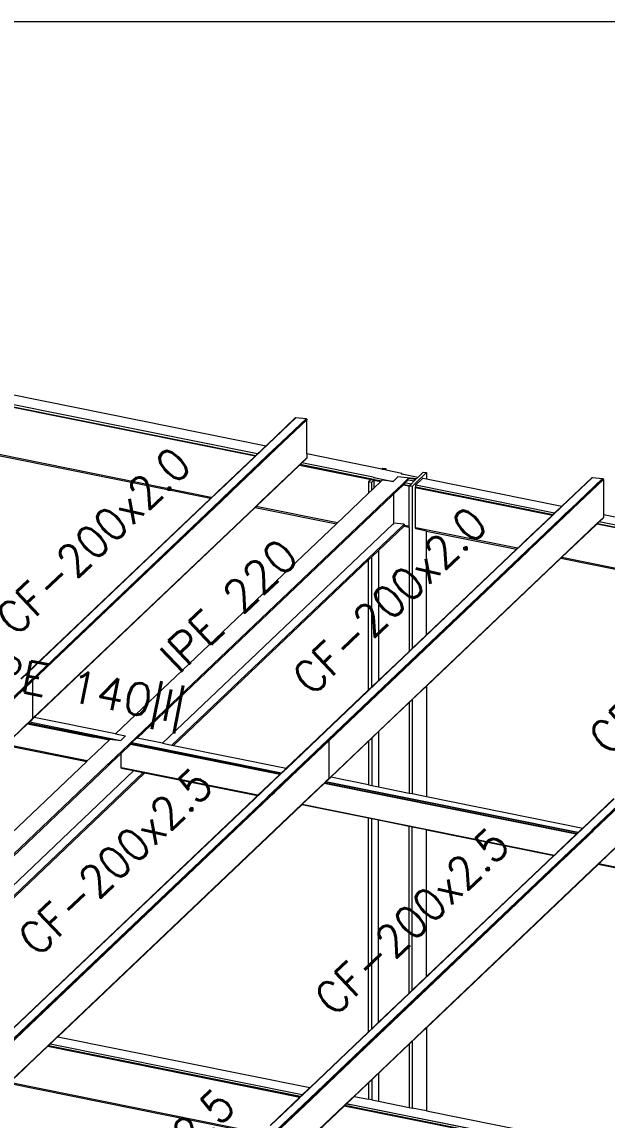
# Model space of a CAD drawing. Header units: millimetres. Extents: x 0 to 42, y 0 to 29.7.
# Drawn here: x 29.56 to 32.36, y 21.44 to 26.7 of the extents above; entities that cross this region are included whole.
import ezdxf
from ezdxf.enums import TextEntityAlignment as Align

# ---------------------------------------------------------------- set-up
doc = ezdxf.new("R2010")
doc.units = ezdxf.units.MM
for name, color, linetype, lineweight in [('BARRAS_DE_ACERO', 7, 'Continuous', 9), ('RECUAD_MARCO', 1, 'Continuous', 20), ('REFERENCIA_DE_LAS_BARRAS', 2, 'Continuous', 9)]:
    doc.layers.add(name, color=color, linetype=linetype, lineweight=lineweight)
doc.styles.add('CYPETXT', font='romans__.ttf', dxfattribs={"height": 0.2})

msp = doc.modelspace()

# ---------------------------------------------------------------- linework, layer by layer
at = {"layer": 'BARRAS_DE_ACERO'}
for p, q in [((30.67878, 24.62124), (29.47207, 24.8643)), ((30.73189, 24.67175), (30.87147, 24.8045)), ((30.77959, 24.66214), (30.92464, 24.80009)), ((30.78167, 24.66172), (30.92603, 24.79902)), ((30.78372, 24.66131), (30.92696, 24.79754)), ((30.87147, 24.8045), (30.87286, 24.80529)), ((30.923, 24.80058), (30.92464, 24.80009)), ((30.46926, 24.42447), (29.26472, 24.6671)), ((30.7695, 24.6546), (30.52509, 24.42215)), ((30.69016, 24.63207), (30.73189, 24.67175)), ((30.72648, 24.61163), (30.77128, 24.65424)), ((30.7383, 24.61812), (30.77851, 24.65635)), ((30.74369, 24.62128), (30.78543, 24.66097)), ((30.75645, 24.63773), (30.77337, 24.65382)), ((30.7695, 24.6546), (30.77259, 24.65754)), ((30.77437, 24.65718), (30.77128, 24.65424)), ((30.77646, 24.65676), (30.77337, 24.65382)), ((30.77959, 24.66214), (30.77437, 24.65718)), ((30.78167, 24.66172), (30.77646, 24.65676)), ((30.78372, 24.66131), (30.77851, 24.65635)), ((30.68005, 24.62193), (30.50933, 24.45957)), ((30.72648, 24.61163), (30.5233, 24.4184)), ((30.54518, 24.4368), (30.72857, 24.61121)), ((30.7383, 24.61812), (30.56806, 24.45621)), ((30.56977, 24.45587), (30.74369, 24.62128)), ((30.68186, 24.62417), (30.67878, 24.62124)), ((30.69016, 24.63207), (30.68186, 24.62417)), ((30.75645, 24.63773), (30.72857, 24.61121)), ((30.92728, 24.6324), (30.92728, 24.62639)), ((31.28657, 24.56003), (30.92728, 24.6324)), ((30.89128, 24.57827), (30.68408, 24.38121)), ((30.88995, 24.57872), (30.70633, 24.40409)), ((30.8906, 24.57802), (30.70698, 24.4034)), ((30.88995, 24.57872), (30.89302, 24.58164)), ((30.89108, 24.57848), (30.8906, 24.57802)), ((30.89109, 24.57849), (30.89108, 24.57848)), ((30.89109, 24.57849), (30.896, 24.58316)), ((30.89143, 24.57841), (31.24257, 24.50768)), ((30.90282, 24.58924), (30.89452, 24.58134)), ((31.24556, 24.51063), (30.89452, 24.58134)), ((31.24454, 24.52041), (30.90282, 24.58924)), ((31.29053, 24.56379), (31.30575, 24.56226)), ((31.30046, 24.55723), (31.30575, 24.56226)), ((31.30575, 24.55616), (31.30046, 24.55723)), ((31.30575, 24.56226), (31.30575, 24.55616)), ((31.30575, 24.55616), (31.38201, 24.5408)), ((31.23259, 24.50868), (31.22254, 24.49913)), ((31.22254, 24.49913), (31.22254, 24.44413)), ((31.24257, 24.50768), (31.23259, 24.50868)), ((31.23776, 24.45861), (31.23776, 24.49761)), ((31.24257, 24.50768), (31.24565, 24.51061)), ((31.25043, 24.50965), (31.24735, 24.50672)), ((31.2478, 24.50663), (31.25089, 24.50956)), ((31.2478, 24.50663), (31.2478, 24.46816)), ((31.28118, 24.49991), (31.2478, 24.46816)), ((31.2509, 24.5101), (31.25043, 24.50965)), ((31.28426, 24.50284), (31.28798, 24.50638)), ((31.34029, 24.50112), (31.28798, 24.50638)), ((31.38156, 24.53643), (31.45971, 24.5207)), ((31.41199, 24.50902), (31.39646, 24.49426)), ((31.39646, 24.49426), (31.39646, 24.49079)), ((31.44908, 24.51059), (31.41199, 24.51431)), ((31.41199, 24.50902), (31.44124, 24.50313)), ((31.42572, 24.48837), (31.44124, 24.50313)), ((31.44889, 24.49441), (31.43197, 24.47832)), ((31.44908, 24.51059), (31.44124, 24.50313)), ((31.49976, 24.54278), (31.44889, 24.49441)), ((31.45202, 24.51338), (31.45971, 24.5207)), ((31.45971, 24.5207), (31.48454, 24.54431)), ((31.48277, 24.51605), (31.47823, 24.51173)), ((31.48277, 24.51605), (31.49976, 24.51263)), ((31.48454, 24.54431), (31.49976, 24.54278)), ((32.1402, 24.37484), (32.29222, 24.51941)), ((32.14738, 24.38218), (32.29083, 24.51862)), ((32.14905, 24.38185), (32.29386, 24.51957)), ((32.34236, 24.5147), (32.18876, 24.36862)), ((32.344, 24.51421), (32.19054, 24.36826)), ((32.34539, 24.51314), (32.19262, 24.36784)), ((32.34632, 24.51166), (32.19465, 24.36743)), ((32.34664, 24.50999), (32.20093, 24.3714)), ((32.29083, 24.51862), (32.29222, 24.51941)), ((32.29222, 24.51941), (32.29386, 24.51957)), ((32.29386, 24.51957), (32.34236, 24.5147)), ((32.34236, 24.5147), (32.344, 24.51421)), ((30.49621, 24.44567), (29.56118, 23.55641)), ((30.46649, 24.41882), (30.49479, 24.44573)), ((30.47142, 24.42404), (30.49452, 24.446)), ((30.49452, 24.446), (30.49454, 24.44602)), ((30.49621, 24.44761), (30.49454, 24.44602)), ((30.4948, 24.44574), (30.49479, 24.44573)), ((30.49499, 24.44592), (30.4948, 24.44574)), ((30.49499, 24.44592), (30.49645, 24.44732)), ((30.50976, 24.45856), (30.49621, 24.44567)), ((30.49983, 24.45054), (30.49645, 24.44732)), ((30.49983, 24.45054), (30.50933, 24.45957)), ((30.56806, 24.45621), (30.54635, 24.43556)), ((31.22254, 24.44413), (31.09692, 24.32467)), ((31.22254, 24.44413), (31.23776, 24.45861)), ((31.2478, 24.46816), (31.23776, 24.45861)), ((31.38115, 24.48499), (31.33486, 24.44096)), ((31.38876, 24.48346), (31.34387, 24.44077)), ((31.39185, 24.4864), (31.38876, 24.48346)), ((31.39646, 24.49079), (31.39185, 24.4864)), ((31.39185, 24.4864), (31.4181, 24.48111)), ((31.41656, 24.47786), (31.41656, 24.47965)), ((31.43178, 24.47813), (31.43197, 24.47832)), ((31.43178, 24.47813), (31.43178, 24.30417)), ((31.44877, 24.47493), (31.44568, 24.47199)), ((31.44568, 24.47199), (31.44568, 24.27927)), ((31.44877, 24.47493), (31.44877, 24.48372)), ((31.44877, 24.47493), (32.10576, 24.3426)), ((29.55954, 23.55625), (30.46649, 24.41882)), ((30.51394, 24.40949), (29.61132, 23.55105)), ((30.51602, 24.40907), (29.61271, 23.54998)), ((30.51806, 24.40866), (29.61363, 23.5485)), ((30.51977, 24.40832), (29.61396, 23.54683)), ((31.33387, 24.43126), (30.11441, 23.27148)), ((30.34721, 23.50164), (31.33486, 24.44096)), ((30.46926, 24.42447), (30.47142, 24.42404)), ((30.51735, 24.41479), (30.51215, 24.40985)), ((30.51913, 24.41443), (30.51394, 24.40949)), ((30.52121, 24.41401), (30.51602, 24.40907)), ((30.51735, 24.41479), (30.5197, 24.41703)), ((30.51806, 24.40866), (30.52326, 24.4136)), ((30.52238, 24.41752), (30.51913, 24.41443)), ((30.52061, 24.41789), (30.5197, 24.41703)), ((30.52496, 24.41326), (30.51977, 24.40832)), ((30.52061, 24.41789), (30.52509, 24.42215)), ((30.52121, 24.41401), (30.54518, 24.4368)), ((30.5233, 24.4184), (30.52238, 24.41752)), ((30.54635, 24.43556), (30.52326, 24.4136)), ((30.70698, 24.4034), (30.68372, 24.38128)), ((30.68584, 24.3846), (30.70633, 24.40409)), ((30.67853, 24.37634), (29.61363, 23.36357)), ((30.67888, 24.37627), (29.62161, 23.37074)), ((30.68395, 24.3828), (30.67739, 24.37657)), ((30.67853, 24.37634), (30.68372, 24.38128)), ((30.67888, 24.37627), (31.06863, 24.29776)), ((30.68395, 24.3828), (30.68584, 24.3846)), ((32.10267, 24.33966), (31.97273, 24.21609)), ((32.19256, 24.36345), (32.03582, 24.21436)), ((32.14905, 24.38185), (32.0994, 24.33463)), ((32.10267, 24.33966), (32.10268, 24.33967)), ((32.10621, 24.34252), (32.10312, 24.33958)), ((32.10576, 24.3426), (32.10577, 24.34261)), ((32.10577, 24.34261), (32.11339, 24.34985)), ((32.14, 24.37465), (32.10621, 24.34252)), ((32.13975, 24.37492), (32.11339, 24.34985)), ((32.1402, 24.37484), (32.14, 24.37465)), ((32.14285, 24.37787), (32.14738, 24.38218)), ((32.14858, 24.33042), (32.1593, 24.34061)), ((32.15037, 24.33006), (32.16108, 24.34025)), ((32.15448, 24.32923), (32.1652, 24.33942)), ((32.1593, 24.34061), (32.18567, 24.36568)), ((32.16108, 24.34025), (32.16564, 24.34458)), ((32.1652, 24.33942), (32.19156, 24.36449)), ((32.16709, 24.34596), (32.16564, 24.34458)), ((32.17618, 24.3522), (32.16614, 24.34266)), ((32.16709, 24.34596), (32.18669, 24.3646)), ((32.18953, 24.3649), (32.17618, 24.3522)), ((32.18567, 24.36568), (32.18568, 24.36569)), ((32.18568, 24.36569), (32.18876, 24.36862)), ((32.18954, 24.36491), (32.18953, 24.3649)), ((32.18954, 24.36491), (32.19262, 24.36784)), ((32.19256, 24.36345), (32.1933, 24.36415)), ((32.19638, 24.36708), (32.1933, 24.36415)), ((32.19638, 24.36708), (32.20093, 24.3714)), ((31.06863, 24.29776), (30.01136, 23.29224)), ((30.23562, 23.24706), (31.33821, 24.29569)), ((31.38336, 24.28659), (30.28076, 23.23797)), ((31.03996, 23.08561), (32.31383, 24.29713)), ((31.06863, 24.29776), (31.07382, 24.3027)), ((31.07382, 24.3027), (31.09692, 24.32467)), ((31.27029, 24.17032), (31.39095, 24.28506)), ((31.33821, 24.29569), (31.34276, 24.30001)), ((31.34276, 24.30001), (31.34387, 24.30107)), ((31.34387, 24.30107), (31.34389, 24.30109)), ((31.39338, 24.29612), (31.39337, 24.28981)), ((31.43178, 24.30417), (31.43178, 23.70162)), ((32.0994, 24.33463), (31.9563, 24.19853)), ((31.98832, 24.17354), (32.14779, 24.32521)), ((32.14279, 24.32491), (32.00055, 24.18962)), ((32.00233, 24.18926), (32.1451, 24.32505)), ((32.15448, 24.32923), (32.02437, 24.20547)), ((32.14858, 24.33042), (32.14279, 24.32491)), ((32.1451, 24.32505), (32.14989, 24.3296)), ((32.14779, 24.32521), (32.15245, 24.32964)), ((32.15037, 24.33006), (32.14989, 24.3296)), ((32.31497, 24.2969), (32.25269, 24.23767)), ((32.31497, 24.2969), (32.3151, 24.29703)), ((32.31806, 24.29985), (32.3151, 24.29703)), ((32.31529, 24.29683), (32.3153, 24.29684)), ((32.31529, 24.29683), (32.31771, 24.29635)), ((32.3153, 24.29684), (32.3184, 24.29978)), ((33.52204, 24.05378), (32.31771, 24.29635)), ((32.34632, 24.32673), (32.31806, 24.29985)), ((32.34539, 24.32544), (32.32602, 24.30703)), ((32.34632, 24.32673), (32.34539, 24.32544)), ((32.34664, 24.32834), (32.34632, 24.32673)), ((31.41656, 24.27991), (31.41656, 23.68714)), ((31.44877, 24.27865), (31.44568, 24.27927)), ((31.44877, 24.27342), (31.44877, 24.27865)), ((31.93544, 24.18063), (31.44877, 24.27865)), ((31.49976, 24.26315), (31.44877, 24.27342)), ((31.49976, 23.76627), (31.49976, 24.26315)), ((31.49976, 24.26315), (31.9309, 24.17631)), ((32.25269, 24.23767), (32.14774, 24.13786)), ((31.9309, 24.17631), (31.93544, 24.18063)), ((31.93814, 24.18265), (31.93137, 24.17622)), ((31.93853, 24.18356), (31.93544, 24.18063)), ((31.93814, 24.18265), (31.939, 24.18347)), ((31.93853, 24.18356), (31.93854, 24.18357)), ((31.97273, 24.21609), (31.93854, 24.18357)), ((31.939, 24.18347), (31.93901, 24.18348)), ((31.94003, 24.18445), (31.93901, 24.18348)), ((31.94315, 24.18742), (31.94003, 24.18445)), ((31.9563, 24.19853), (31.94021, 24.18323)), ((31.99491, 24.1822), (31.97862, 24.16671)), ((32.00055, 24.18962), (31.98447, 24.17433)), ((31.99767, 24.18008), (31.99109, 24.17382)), ((31.99491, 24.1822), (32.00233, 24.18926)), ((31.99767, 24.18008), (32.02437, 24.20547)), ((32.0261, 24.20512), (32.03582, 24.21436)), ((30.9789, 23.27036), (31.93137, 24.17622)), ((30.98091, 23.27088), (31.93258, 24.17598)), ((31.02904, 23.26566), (31.97684, 24.16707)), ((31.03068, 23.26516), (31.97862, 24.16671)), ((31.98832, 24.17354), (31.03207, 23.2641)), ((31.98727, 24.17019), (31.033, 23.26262)), ((31.98446, 24.16553), (31.03332, 23.26095)), ((32.14774, 24.13786), (31.04062, 23.08492)), ((31.27029, 24.17032), (31.23776, 24.13938)), ((31.27029, 24.17032), (31.27029, 23.54803)), ((31.9309, 24.17631), (31.49976, 23.76627)), ((31.49976, 23.5212), (32.14356, 24.13349)), ((31.98137, 24.17138), (31.97684, 24.16707)), ((31.98137, 24.17138), (31.98447, 24.17433)), ((31.98446, 24.16553), (31.98899, 24.16984)), ((31.98727, 24.17019), (31.99037, 24.17314)), ((31.99109, 24.17382), (31.99037, 24.17314)), ((31.99208, 24.17278), (31.99209, 24.17278)), ((32.14808, 24.13779), (32.14356, 24.13349)), ((32.14356, 24.13349), (33.35028, 23.89043)), ((31.22254, 24.1249), (30.28836, 23.23644)), ((31.22254, 23.50262), (31.22254, 24.1249)), ((31.49976, 23.76627), (31.43178, 23.70162)), ((31.41656, 23.68714), (31.27029, 23.54803)), ((31.43178, 23.70162), (31.41656, 23.68714)), ((29.31582, 23.27254), (29.60922, 23.55158)), ((29.60957, 23.54964), (29.42508, 23.37418)), ((29.42739, 23.37371), (29.61259, 23.54985)), ((29.46104, 23.40308), (29.61362, 23.54821)), ((29.60922, 23.55158), (29.61104, 23.55104)), ((29.60968, 23.55154), (29.60922, 23.55158)), ((29.61104, 23.55104), (29.60957, 23.54964)), ((29.61259, 23.54985), (29.61104, 23.55104)), ((29.61271, 23.54998), (29.61132, 23.55105)), ((29.61259, 23.54985), (29.61362, 23.54821)), ((29.61363, 23.5485), (29.61271, 23.54998)), ((29.61362, 23.54821), (29.61396, 23.54645)), ((29.61396, 23.54683), (29.61363, 23.5485)), ((31.27029, 23.54803), (31.23776, 23.51709)), ((29.61398, 23.54635), (29.35254, 23.29771)), ((29.61396, 23.54645), (29.61396, 23.54683)), ((29.61396, 23.54645), (29.61398, 23.54635)), ((29.61398, 23.54635), (29.61398, 23.36565)), ((30.07545, 23.24318), (30.34721, 23.50164)), ((31.22254, 23.50262), (30.97751, 23.26958)), ((31.23776, 23.51709), (31.22254, 23.50262)), ((31.43178, 23.45655), (31.49976, 23.5212)), ((31.41656, 23.44207), (31.43178, 23.45655)), ((31.27029, 23.30296), (31.41656, 23.44207)), ((29.48535, 23.24142), (29.59, 23.34095)), ((29.58978, 23.3412), (29.49858, 23.25446)), ((29.50934, 23.26613), (29.61398, 23.36565)), ((29.58978, 23.3412), (29.61362, 23.36387)), ((29.59, 23.34095), (29.59311, 23.34391)), ((29.59, 23.34095), (29.90925, 23.27665)), ((29.59884, 23.34936), (29.59311, 23.34391)), ((29.5933, 23.34387), (29.98309, 23.26536)), ((29.59884, 23.34936), (29.61202, 23.36189)), ((29.59884, 23.34936), (30.03656, 23.26119)), ((29.61363, 23.36357), (29.61271, 23.36228)), ((29.61362, 23.36387), (29.61396, 23.36555)), ((29.61398, 23.36565), (29.61396, 23.36555)), ((29.61396, 23.36555), (29.61396, 23.36518)), ((30.01136, 23.29224), (30.05909, 23.28262)), ((31.23776, 23.27202), (31.27029, 23.30296)), ((29.48272, 23.23892), (29.8727, 23.16037)), ((29.97998, 23.2624), (29.88894, 23.17583)), ((29.97998, 23.2624), (29.90925, 23.27665)), ((29.97999, 23.26241), (29.97998, 23.2624)), ((29.98308, 23.26535), (29.97999, 23.26241)), ((29.98309, 23.26536), (29.98308, 23.26535)), ((29.98309, 23.26536), (29.98423, 23.26644)), ((29.98423, 23.26644), (30.03656, 23.26119)), ((30.07545, 23.24318), (29.98442, 23.1566)), ((30.08304, 23.24164), (30.03627, 23.19716)), ((30.03656, 23.26119), (30.05909, 23.28262)), ((30.08304, 23.24164), (30.08305, 23.24165)), ((30.79722, 23.0978), (30.08304, 23.24164)), ((30.08615, 23.2446), (30.08305, 23.24165)), ((30.08886, 23.24718), (30.08615, 23.2446)), ((30.08615, 23.2446), (30.80033, 23.10075)), ((30.80032, 23.10074), (30.08615, 23.2446)), ((30.08886, 23.25066), (30.1114, 23.27209)), ((30.08886, 23.25066), (30.08886, 23.24718)), ((30.08886, 23.25066), (30.80606, 23.1062)), ((30.1114, 23.27209), (30.11441, 23.27148)), ((30.23562, 23.24706), (30.11441, 23.27148)), ((30.23562, 23.24706), (30.28076, 23.23797)), ((30.28076, 23.23797), (30.28836, 23.23644)), ((30.28836, 23.23644), (30.82858, 23.12762)), ((30.97681, 23.2686), (30.82858, 23.12762)), ((30.97921, 23.2703), (30.82908, 23.12752)), ((30.98103, 23.27048), (30.83043, 23.12725)), ((31.03195, 23.26397), (30.84983, 23.09077)), ((31.02859, 23.2657), (30.87466, 23.1193)), ((31.02894, 23.26376), (30.87579, 23.11812)), ((30.88039, 23.11719), (31.03298, 23.26232)), ((30.97751, 23.26958), (30.97681, 23.2686)), ((30.97767, 23.26942), (30.97681, 23.2686)), ((30.9789, 23.27036), (30.97751, 23.26958)), ((30.97921, 23.2703), (30.97767, 23.26942)), ((30.9789, 23.27036), (30.98054, 23.27053)), ((31.02859, 23.2657), (31.03041, 23.26516)), ((31.02904, 23.26566), (31.02859, 23.2657)), ((31.03041, 23.26516), (31.02894, 23.26376)), ((31.03068, 23.26516), (31.02904, 23.26566)), ((31.03195, 23.26397), (31.03041, 23.26516)), ((31.03195, 23.26397), (31.03298, 23.26232)), ((31.03298, 23.26232), (31.03332, 23.26057)), ((31.03332, 23.26095), (31.033, 23.26262)), ((31.03334, 23.07982), (31.03334, 23.26047)), ((31.04097, 23.08485), (31.22254, 23.25754)), ((31.22254, 23.25754), (31.23776, 23.27202)), ((29.99202, 23.15507), (30.03627, 23.19716)), ((30.03627, 23.19716), (30.03627, 23.13045)), ((28.70532, 22.05013), (29.8727, 23.16037)), ((28.80839, 22.02937), (29.97576, 23.13961)), ((29.87533, 23.16287), (29.88894, 23.17583)), ((29.96816, 23.14114), (29.97079, 23.14364)), ((29.97303, 23.14577), (29.97079, 23.14364)), ((29.97387, 23.14657), (29.98442, 23.1566)), ((29.97839, 23.14211), (29.97576, 23.13961)), ((29.98146, 23.14503), (29.97839, 23.14211)), ((29.99202, 23.15507), (29.98146, 23.14503)), ((30.03627, 23.13045), (30.03936, 23.12983)), ((30.83043, 23.12725), (30.80216, 23.10037)), ((30.82319, 23.12192), (30.82908, 23.12752)), ((30.84903, 23.08737), (29.71764, 22.01136)), ((30.14211, 23.10611), (30.1497, 23.10458)), ((30.79722, 23.0978), (30.69257, 22.99827)), ((30.70814, 23.0125), (30.79772, 23.0977)), ((30.80216, 23.10037), (30.70911, 23.01186)), ((30.74087, 22.99207), (30.84247, 23.08869)), ((30.74284, 22.99167), (30.84444, 23.08829)), ((30.77191, 23.01183), (30.84834, 23.08452)), ((30.79722, 23.0978), (30.80032, 23.10074)), ((30.80081, 23.10064), (30.79772, 23.0977)), ((30.80033, 23.10075), (30.80032, 23.10074)), ((30.80033, 23.10075), (30.80606, 23.1062)), ((30.82319, 23.12192), (30.80081, 23.10064)), ((30.84247, 23.08869), (30.84556, 23.09163)), ((30.84444, 23.08829), (30.84753, 23.09123)), ((30.84556, 23.09163), (30.87466, 23.1193)), ((30.84673, 23.08783), (30.84983, 23.09077)), ((30.84753, 23.09123), (30.85327, 23.09669)), ((30.84834, 23.08452), (30.85093, 23.08699)), ((30.85213, 23.09031), (30.84903, 23.08737)), ((30.85093, 23.08699), (30.85403, 23.08993)), ((30.85213, 23.09031), (30.88039, 23.11719)), ((30.85327, 23.09669), (30.87579, 23.11812)), ((30.88229, 23.11681), (30.85403, 23.08993)), ((31.03077, 23.07588), (31.01781, 23.06356)), ((31.0314, 23.07602), (31.01822, 23.06348)), ((31.02531, 23.07213), (31.03334, 23.07977)), ((31.03077, 23.07588), (31.03199, 23.07704)), ((31.03195, 23.07654), (31.0314, 23.07602)), ((31.0314, 23.07602), (31.03207, 23.07639)), ((31.03298, 23.07798), (31.03195, 23.07654)), ((31.03201, 23.07706), (31.03199, 23.07704)), ((31.03298, 23.07798), (31.03201, 23.07706)), ((31.03207, 23.07639), (31.03526, 23.07943)), ((31.03332, 23.07967), (31.03298, 23.07798)), ((31.033, 23.07769), (31.03332, 23.07929)), ((31.03332, 23.07967), (31.03334, 23.07977)), ((31.03332, 23.07929), (31.03378, 23.07973)), ((31.03332, 23.07929), (31.03332, 23.07967)), ((31.03334, 23.07982), (31.03334, 23.07977)), ((31.03491, 23.0795), (31.04062, 23.08492)), ((31.04081, 23.08471), (31.03526, 23.07943)), ((31.04097, 23.08485), (31.04081, 23.08471)), ((31.22254, 23.04828), (31.04097, 23.08485)), ((30.90615, 22.95879), (31.01769, 23.06489)), ((31.01781, 23.06356), (30.90739, 22.95854)), ((31.00938, 23.05508), (31.01248, 23.05802)), ((31.01248, 23.05802), (31.01821, 23.06347)), ((31.01248, 23.05802), (32.21969, 22.81487)), ((31.01248, 23.05802), (32.21968, 22.81486)), ((31.02531, 23.07213), (31.01769, 23.06489)), ((31.01821, 23.06347), (31.01822, 23.06348)), ((31.01821, 23.06347), (31.01835, 23.06344)), ((32.22542, 22.82032), (31.01835, 23.06344)), ((30.70911, 23.01186), (29.48733, 21.84989)), ((30.73715, 22.98626), (29.52146, 21.83006)), ((29.56811, 21.86696), (30.74933, 22.99037)), ((29.713, 22.01451), (30.73518, 22.98666)), ((30.69257, 22.99827), (30.68994, 22.99577)), ((30.73781, 22.98916), (30.73518, 22.98666)), ((30.73978, 22.98876), (30.73715, 22.98626)), ((30.74087, 22.99207), (30.73781, 22.98916)), ((30.74284, 22.99167), (30.73978, 22.98876)), ((30.74933, 22.99037), (30.7599, 23.00041)), ((30.7599, 23.00041), (30.77191, 23.01183)), ((32.24794, 22.84174), (32.3962, 22.98275)), ((32.24846, 22.84164), (32.39582, 22.98179)), ((32.24981, 22.84137), (32.39783, 22.98214)), ((32.29319, 22.83263), (32.44795, 22.97982)), ((32.29517, 22.83223), (32.44977, 22.97927)), ((32.29746, 22.83177), (32.45131, 22.97809)), ((32.29975, 22.83131), (32.45234, 22.97644)), ((32.30165, 22.83093), (32.4527, 22.97459)), ((30.90308, 22.95587), (29.72493, 21.83537)), ((29.7343, 21.84287), (30.90169, 22.95312)), ((30.90663, 22.95782), (30.90169, 22.95312)), ((30.90615, 22.95879), (30.90308, 22.95587)), ((30.90473, 22.95554), (32.11193, 22.71239)), ((30.90739, 22.95854), (30.90663, 22.95782)), ((31.22254, 21.86652), (31.22254, 22.8885)), ((31.49976, 22.83266), (32.1093, 22.70989)), ((32.24981, 22.84137), (32.12741, 22.72497)), ((32.13757, 22.73676), (32.21659, 22.81192)), ((32.13786, 22.73645), (32.2171, 22.81182)), ((32.15654, 22.70039), (32.29517, 22.83223)), ((32.16549, 22.70627), (32.29746, 22.83177)), ((32.21968, 22.81486), (32.21659, 22.81192)), ((32.2171, 22.81182), (32.22019, 22.81476)), ((32.21969, 22.81487), (32.21968, 22.81486)), ((32.21969, 22.81487), (32.22542, 22.82032)), ((32.22019, 22.81476), (32.24276, 22.83623)), ((32.24846, 22.84164), (32.24276, 22.83623)), ((32.29406, 22.8259), (32.2684, 22.80149)), ((32.27912, 22.80951), (32.29595, 22.82551)), ((32.29975, 22.83131), (32.29406, 22.8259)), ((32.29595, 22.82551), (32.30165, 22.83093)), ((32.17735, 22.71491), (32.2684, 22.80149)), ((32.19128, 22.72596), (32.27029, 22.80111)), ((32.27912, 22.80951), (32.27029, 22.80111)), ((32.42833, 22.76927), (32.33506, 22.68056)), ((32.45152, 22.79277), (32.33701, 22.68386)), ((32.42873, 22.76919), (32.33771, 22.68263)), ((32.11116, 22.70951), (31.4182, 22.05047)), ((31.49976, 22.13018), (32.1093, 22.70989)), ((32.1093, 22.70989), (32.11193, 22.71239)), ((32.11116, 22.70951), (32.11117, 22.70952)), ((32.11117, 22.70952), (32.11379, 22.71201)), ((32.11193, 22.71239), (32.13757, 22.73676)), ((32.12686, 22.72444), (32.11379, 22.71201)), ((32.12741, 22.72497), (32.12686, 22.72444)), ((32.17735, 22.71491), (32.1668, 22.70488)), ((32.19128, 22.72596), (32.16871, 22.7045)), ((30.98867, 21.5844), (32.16109, 22.69946)), ((31.13454, 21.72841), (32.15654, 22.70039)), ((32.15786, 22.69901), (31.13586, 21.72702)), ((32.16562, 22.70156), (31.13938, 21.72554)), ((31.1479, 21.55295), (32.32242, 22.66999)), ((31.15367, 21.55699), (32.32368, 22.66974)), ((31.22254, 21.81439), (32.15454, 22.70077)), ((32.15454, 22.70077), (32.15717, 22.70327)), ((32.15786, 22.69901), (32.16451, 22.70534)), ((32.16371, 22.70195), (32.16109, 22.69946)), ((32.16371, 22.70195), (32.1668, 22.70488)), ((32.16549, 22.70627), (32.16451, 22.70534)), ((32.1679, 22.70373), (32.16562, 22.70156)), ((32.16871, 22.7045), (32.1679, 22.70373)), ((32.32145, 22.66716), (32.32408, 22.66966)), ((32.3255, 22.67292), (32.32242, 22.66999)), ((32.32368, 22.66974), (32.33506, 22.68056)), ((32.32408, 22.66966), (32.33771, 22.68263)), ((33.53103, 22.42656), (32.32408, 22.66966)), ((32.3255, 22.67292), (32.33701, 22.68386)), ((31.43178, 22.06553), (31.49976, 22.13018)), ((31.08707, 21.73555), (31.4182, 22.05047)), ((31.27029, 21.91194), (31.41656, 22.05105)), ((31.41656, 22.05105), (31.43178, 22.06553)), ((29.52259, 21.83342), (29.713, 22.01451)), ((29.56621, 21.86734), (29.71764, 22.01136)), ((29.38533, 21.69312), (29.56811, 21.86696)), ((29.52376, 21.8296), (29.56394, 21.86781)), ((29.56621, 21.86734), (29.54681, 21.84889)), ((31.22254, 21.86652), (30.94214, 21.59985)), ((31.22254, 21.86652), (31.23776, 21.881)), ((31.23776, 21.881), (31.27029, 21.91194)), ((31.49976, 21.88568), (31.43178, 21.82103)), ((29.68788, 21.80013), (29.72493, 21.83537)), ((29.69763, 21.80753), (29.72656, 21.83504)), ((29.7343, 21.84287), (29.72615, 21.83512)), ((29.73471, 21.84279), (29.72656, 21.83504)), ((31.22254, 21.81439), (30.93885, 21.54459)), ((31.43178, 21.82103), (31.41656, 21.80656)), ((31.43178, 21.82103), (31.43178, 21.50097)), ((29.68639, 21.79685), (29.5036, 21.623)), ((29.68909, 21.79987), (29.53441, 21.65277)), ((29.68787, 21.80012), (29.68788, 21.80013)), ((29.68909, 21.79987), (29.69521, 21.80569)), ((29.68948, 21.79979), (29.6895, 21.7998)), ((30.8967, 21.55663), (29.68948, 21.79979)), ((29.69723, 21.80761), (29.69521, 21.80569)), ((29.69763, 21.80753), (29.6976, 21.8075)), ((30.90481, 21.56434), (29.6976, 21.8075)), ((30.90484, 21.56437), (29.69763, 21.80753)), ((31.41656, 21.80656), (31.27029, 21.66745)), ((30.94084, 21.54419), (31.13454, 21.72841)), ((30.94378, 21.59927), (31.08232, 21.73103)), ((30.98639, 21.58486), (31.13586, 21.72702)), ((31.13938, 21.72554), (30.99058, 21.58402)), ((31.27029, 21.66745), (31.23776, 21.63651)), ((31.22254, 21.62203), (31.22254, 21.54312)), ((30.75113, 21.41819), (30.89362, 21.5537)), ((30.89412, 21.5536), (30.88764, 21.54744)), ((30.88788, 21.54612), (30.89546, 21.55333)), ((30.89362, 21.5537), (30.8967, 21.55663)), ((30.8967, 21.55663), (30.89671, 21.55664)), ((30.89671, 21.55664), (30.90481, 21.56434)), ((30.90097, 21.56012), (30.90512, 21.56407)), ((30.90481, 21.56434), (30.90484, 21.56437)), ((30.93377, 21.59189), (30.90484, 21.56437)), ((30.90564, 21.56456), (30.90512, 21.56407)), ((30.90564, 21.56456), (30.93406, 21.59158)), ((30.93377, 21.59189), (30.94192, 21.59964)), ((30.93406, 21.59158), (30.94222, 21.59934)), ((30.94193, 21.59964), (30.94214, 21.59985)), ((30.94377, 21.59927), (30.94318, 21.59871)), ((30.94377, 21.59927), (30.94378, 21.59927)), ((30.94542, 21.54327), (30.98558, 21.58147)), ((30.98749, 21.58108), (30.94733, 21.54289)), ((30.98639, 21.58224), (30.98558, 21.58147)), ((30.98639, 21.58224), (30.98862, 21.58435)), ((30.98749, 21.58108), (30.98812, 21.58168)), ((30.99058, 21.58402), (30.98812, 21.58168)), ((30.98867, 21.5844), (30.98862, 21.58435)), ((31.14427, 21.5495), (31.1479, 21.55295)), ((31.14548, 21.54874), (31.14884, 21.55194)), ((31.14884, 21.55194), (31.14902, 21.55211)), ((31.15407, 21.55691), (31.14902, 21.55211)), ((31.15407, 21.55691), (31.22254, 21.54312)), ((30.75149, 21.41795), (30.88764, 21.54744)), ((30.75283, 21.41767), (30.88788, 21.54612)), ((30.75803, 21.37033), (30.94084, 21.54419)), ((30.76261, 21.36941), (30.94542, 21.54327)), ((30.8047, 21.40724), (30.94733, 21.54289)), ((30.92439, 21.34038), (31.1041, 21.51131)), ((31.14427, 21.5495), (31.1041, 21.51131)), ((32.31429, 21.27111), (31.10885, 21.51391)), ((31.11696, 21.52162), (31.13932, 21.51712)), ((31.12643, 21.53063), (31.14548, 21.54874)), ((32.32391, 21.27852), (31.13932, 21.51712)), ((31.23776, 21.54005), (31.22254, 21.54312)), ((31.49976, 21.48728), (31.43178, 21.50097))]:
    msp.add_line(p, q, dxfattribs=at)
for points in [[(29.50759, 25.08342), (29.50792, 25.08175), (29.50792, 24.91827), (30.73189, 24.67175)], [(30.49621, 24.44761), (30.67878, 24.62124), (29.47206, 24.86429)], [(30.69016, 24.63207), (29.48345, 24.87512), (29.47515, 24.86723), (30.68186, 24.62417)], [(30.50976, 24.45856), (30.8745, 24.80545), (30.87286, 24.80529), (30.68005, 24.62193)], [(30.77781, 24.6625), (30.923, 24.80058), (30.8745, 24.80545)], [(30.92728, 24.6324), (30.92728, 24.79587), (30.78543, 24.66097)], [(30.92464, 24.80009), (30.92603, 24.79902), (30.92696, 24.79754), (30.92728, 24.79587)], [(29.55815, 23.55546), (30.46622, 24.41909), (29.2595, 24.66214)], [(30.77259, 24.65754), (30.77619, 24.66096), (30.77781, 24.6625)], [(30.89302, 24.58164), (30.90133, 24.58954), (30.92728, 24.61422)], [(30.896, 24.58316), (30.92696, 24.61261), (30.92603, 24.61132), (30.90282, 24.58924)], [(30.92728, 24.62639), (30.92728, 24.61422), (30.92696, 24.61261)], [(30.89128, 24.57827), (30.89143, 24.57841), (30.89452, 24.58134)], [(31.29053, 24.56379), (31.28657, 24.56003), (31.30046, 24.55723)], [(31.22254, 24.49913), (31.23776, 24.49761), (31.24735, 24.50672)], [(31.24454, 24.52041), (31.26397, 24.51649), (31.34029, 24.50112), (31.36261, 24.52235)], [(31.2509, 24.5101), (31.24556, 24.51063), (31.24565, 24.51061)], [(31.2478, 24.50663), (31.28118, 24.49991), (31.28426, 24.50284)], [(31.2509, 24.5101), (31.25089, 24.50956), (31.28426, 24.50284)], [(31.45202, 24.51338), (31.3765, 24.52096), (31.36261, 24.52235)], [(31.41199, 24.50902), (31.41199, 24.51431), (31.38425, 24.48793)], [(31.4181, 24.48111), (31.42572, 24.48837), (31.39646, 24.49426)], [(31.47823, 24.51173), (31.44877, 24.48372), (32.11339, 24.34985)], [(31.49976, 24.54278), (31.49976, 24.51263), (32.14738, 24.38218)], [(32.344, 24.51421), (32.34539, 24.51314), (32.34632, 24.51166), (32.34664, 24.50999), (32.34664, 24.34205), (33.56674, 24.0963)], [(30.56977, 24.45587), (30.54985, 24.43692), (30.54806, 24.43522), (30.52822, 24.41635), (30.52496, 24.41326)], [(31.38425, 24.48793), (31.38123, 24.48506), (31.38115, 24.48499)], [(31.41656, 24.28514), (31.41656, 24.47786), (31.38876, 24.48346)], [(31.4181, 24.48111), (31.41656, 24.47965), (31.43178, 24.47813)], [(31.44568, 24.47199), (32.10268, 24.33967), (32.10576, 24.3426)], [(29.61132, 23.55105), (29.60968, 23.55154), (30.51215, 24.40985)], [(30.47142, 24.42404), (30.46623, 24.41909), (30.46622, 24.41909)], [(31.34387, 24.30107), (31.34387, 24.44077), (31.33387, 24.43126)], [(30.67739, 24.37657), (29.61396, 23.36518), (29.61363, 23.36357)], [(31.07382, 24.3027), (30.68408, 24.38121), (30.67888, 24.37627)], [(31.94315, 24.18742), (31.973, 24.21582), (32.10312, 24.33958)], [(32.13975, 24.37492), (32.13976, 24.37493), (32.14285, 24.37787)], [(32.15245, 24.32964), (32.16316, 24.33983), (32.16614, 24.34266)], [(32.18669, 24.3646), (32.18746, 24.36533), (32.19054, 24.36826)], [(32.19156, 24.36449), (32.19157, 24.3645), (32.19465, 24.36743)], [(32.34664, 24.34205), (32.34664, 24.33681), (32.34664, 24.33326), (32.34664, 24.32834)], [(31.38336, 24.28659), (31.39338, 24.29612), (31.34389, 24.30109)], [(31.41656, 24.27991), (31.39095, 24.28506), (31.39549, 24.28938), (31.39337, 24.28981)], [(31.41656, 24.27991), (31.41656, 24.28514), (31.39549, 24.28938)], [(32.31529, 24.29683), (32.14808, 24.13779), (33.35481, 23.89474)], [(32.34664, 24.32834), (32.31444, 24.29771), (32.31383, 24.29713)], [(31.94021, 24.18323), (31.9392, 24.18228), (31.93258, 24.17598)], [(32.0261, 24.20512), (31.99208, 24.17278), (31.98899, 24.16984)], [(31.23776, 23.51709), (31.23776, 24.13938), (31.22254, 24.1249)], [(31.49976, 23.5212), (31.49976, 22.99244), (32.24794, 22.84174)], [(31.43178, 23.45655), (31.43178, 23.00613), (31.49976, 22.99244)], [(31.41656, 23.44207), (31.41656, 23.0092), (31.43178, 23.00613)], [(29.98308, 23.26535), (29.5933, 23.34387), (29.59311, 23.34391)], [(29.61362, 23.36387), (29.61259, 23.36243), (29.61202, 23.36189), (29.61271, 23.36228)], [(30.01136, 23.29224), (29.62161, 23.37074), (29.61271, 23.36228)], [(31.27029, 23.30296), (31.27029, 23.03866), (31.41656, 23.0092)], [(29.8727, 23.16037), (29.87533, 23.16287), (29.48535, 23.24142)], [(30.88229, 23.11681), (31.03334, 23.26047), (31.03332, 23.26057), (31.03332, 23.26095)], [(30.97921, 23.2703), (30.98103, 23.27048), (30.98054, 23.27053), (30.98091, 23.27088)], [(31.033, 23.26262), (31.03207, 23.2641), (31.03068, 23.26516)], [(31.22254, 23.25754), (31.22254, 23.04828), (31.23776, 23.04521)], [(31.23776, 23.27202), (31.23776, 23.26072), (31.23776, 23.04521), (31.27029, 23.03866)], [(28.76369, 21.99561), (28.79264, 22.02315), (28.80079, 22.0309), (29.96816, 23.14114)], [(29.97387, 23.14657), (29.97386, 23.14656), (29.97303, 23.14577)], [(30.69257, 22.99827), (30.03936, 23.12983), (30.03936, 23.1268)], [(30.80606, 23.1062), (30.82288, 23.1222), (30.82858, 23.12762)], [(28.92959, 22.00496), (30.09697, 23.1152), (30.03936, 23.1268)], [(28.92959, 22.00496), (28.97473, 21.99587), (30.14211, 23.10611), (30.09697, 23.1152)], [(28.97473, 21.99587), (28.98232, 21.99434), (30.1497, 23.10458)], [(29.51443, 21.87777), (29.52258, 21.88552), (30.68994, 22.99577), (30.1497, 23.10458)], [(30.84673, 23.08783), (30.74208, 22.9883), (30.73848, 22.98487)], [(31.03207, 23.07639), (31.033, 23.07769), (31.03491, 23.0795)], [(31.03378, 23.07973), (31.03948, 23.08515), (31.03996, 23.08561)], [(32.21659, 22.81192), (31.00938, 23.05508), (30.9198, 22.96988)], [(31.01822, 23.06348), (32.22542, 22.82032), (32.24225, 22.83632), (32.24794, 22.84174)], [(29.51472, 21.87748), (29.51801, 21.88061), (30.70814, 23.0125)], [(30.73848, 22.98487), (29.71698, 22.01336), (29.56394, 21.86781)], [(30.9198, 22.96988), (30.91835, 22.9685), (30.9078, 22.95846), (30.90473, 22.95554), (30.9021, 22.95304)], [(31.22254, 22.8885), (30.9021, 22.95304), (29.73471, 21.84279)], [(31.23776, 21.881), (31.23776, 22.88543), (31.22254, 22.8885)], [(31.27029, 21.91194), (31.27029, 22.87888), (31.23776, 22.88543)], [(31.41656, 22.05105), (31.41656, 22.84942), (31.27029, 22.87888)], [(31.43178, 22.06553), (31.43178, 22.84635), (31.41656, 22.84942)], [(31.49976, 22.13018), (31.49976, 22.83266), (31.43178, 22.84635)], [(32.29319, 22.83263), (32.2875, 22.82722), (32.15717, 22.70327)], [(32.13786, 22.73645), (32.12607, 22.72524), (32.11245, 22.71228), (30.94301, 21.60008)], [(32.36101, 21.31381), (33.52839, 22.42405), (32.32145, 22.66716), (31.49976, 21.88568)], [(31.49976, 21.88568), (31.49976, 21.48728), (32.36101, 21.31381), (32.35596, 21.30901)], [(29.72615, 21.83512), (29.69817, 21.8085), (29.69723, 21.80761)], [(29.73471, 21.84279), (30.94192, 21.59964), (30.94193, 21.59964)], [(29.50197, 21.62332), (29.50504, 21.62625), (29.68787, 21.80012)], [(29.68948, 21.79979), (29.68639, 21.79685), (30.89362, 21.5537)], [(29.6976, 21.8075), (29.6895, 21.7998), (30.89671, 21.55664)], [(31.41656, 21.80656), (31.41656, 21.50404), (31.43178, 21.50097)], [(31.08707, 21.73555), (31.08474, 21.73333), (31.08232, 21.73103)], [(31.27029, 21.66745), (31.27029, 21.5335), (31.41656, 21.50404)], [(30.70577, 21.37504), (29.49856, 21.6182), (28.4237, 20.59594)], [(30.70577, 21.37504), (30.71082, 21.37984), (29.5036, 21.623)], [(31.15407, 21.55691), (31.22254, 21.62203), (31.23776, 21.63651)], [(31.23776, 21.63651), (31.23776, 21.54005), (31.27029, 21.5335)], [(30.76033, 21.36987), (30.94314, 21.54373), (30.98639, 21.58486)], [(30.90097, 21.56012), (30.8972, 21.55653), (30.89412, 21.5536)], [(30.94299, 21.59853), (30.90783, 21.56509), (30.89546, 21.55333)], [(30.94301, 21.60008), (30.94223, 21.59934), (30.94222, 21.59934)], [(30.94299, 21.59853), (30.94316, 21.59869), (30.94318, 21.59871)], [(31.14862, 21.55218), (31.14627, 21.54994), (31.14554, 21.54925), (30.9622, 21.37489)], [(31.15367, 21.55699), (31.14863, 21.55218), (31.14862, 21.55218)], [(30.75605, 21.37073), (30.7778, 21.39142), (30.93885, 21.54459)], [(31.10576, 21.51097), (30.94364, 21.35678), (30.92604, 21.34005)], [(31.10576, 21.51097), (31.10885, 21.51391), (31.11696, 21.52162)], [(32.12991, 21.09401), (32.31272, 21.26787), (31.10576, 21.51097)], [(31.11696, 21.52162), (31.11699, 21.52165), (31.12643, 21.53063)], [(32.32394, 21.27854), (31.13942, 21.51713), (31.11699, 21.52165)]]:
    msp.add_lwpolyline(points, dxfattribs=at)
for points in [[(31.38201, 24.5408), (31.37815, 24.53712), (31.38156, 24.53643), (31.38201, 24.5408)], [(33.53276, 24.06398), (32.32602, 24.30703), (32.3184, 24.29978), (33.52513, 24.05672), (33.53276, 24.06398)]]:
    msp.add_lwpolyline(points, close=True, dxfattribs=at)
at = {"layer": 'RECUAD_MARCO'}
msp.add_lwpolyline([(3, 3), (39, 3), (39, 26.7), (3, 26.7), (3, 3)], close=True, dxfattribs=at)

# ---------------------------------------------------------------- texts
at = {"layer": 'REFERENCIA_DE_LAS_BARRAS', "style": 'CYPETXT'}
for s, rotation, width, p, p2 in [('CF-200x2.0', 43.60023, 0.812714, (29.53127, 23.7551), (30.38343, 24.56661)), ('CF-200x2.0', 43.60023, 0.812714, (30.95063, 23.46922), (31.8028, 24.28073)), ('IPE 220', 43.60023, 0.844169, (30.31401, 23.5728), (30.89732, 24.12829)), ('CF-200x2.0', 43.60023, 0.812714, (32.36999, 23.18334), (33.22216, 23.99485)), ('IPE 140|I|', 348.59954, 0.866546, (29.35937, 23.53403), (30.32543, 23.33923)), ('CF-200x2.5', 43.60023, 0.812714, (29.63731, 22.22018), (30.48947, 23.03169)), ('CF-200x2.5', 43.60023, 0.812714, (31.05667, 21.93429), (31.90884, 22.74581)), ('CF-200x2.5', 43.60023, 0.812714, (29.74335, 20.68525), (30.59551, 21.49676))]:
    msp.add_text(s, height=0.153333, rotation=rotation, dxfattribs=dict(at, width=width)).set_placement(p, p2, align=Align.FIT)

doc.saveas('drawing.dxf')
